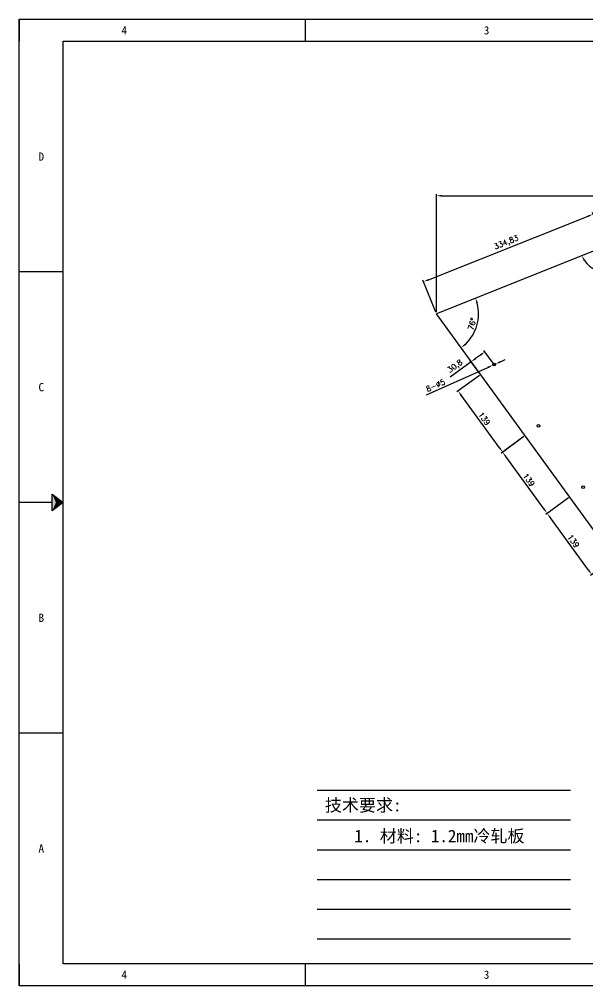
# Model space of a CAD drawing. Header units: millimetres. Extents: x -43476 to -13830, y -16942 to 55335.
# Drawn here: x -37565 to -36522, y 24800 to 26572 of the extents above; entities that cross this region are included whole.
import ezdxf
from ezdxf.enums import TextEntityAlignment as Align

# ---------------------------------------------------------------- set-up
doc = ezdxf.new("R2010")
doc.units = ezdxf.units.MM
doc.linetypes.add('DOT', pattern=[0.25, 0, -0.25])
doc.layers.add('dim', color=2, linetype='Continuous', lineweight=9)
doc.layers.add('print', color=30, linetype='Continuous')
doc.styles.add('Dartop', font='')
doc.styles.add('HZ', font='')
doc.styles.get("Standard").update_dxf_attribs({"font": 'txt', "bigfont": 'gbcbig.shx'})
doc.styles.get('Dartop').set_extended_font_data('FangSong_GB2312')
doc.styles.get('HZ').set_extended_font_data('SimSun')
doc.dimstyles.new('2-small', dxfattribs={"dimtxt": 10, "dimasz": 10, "dimexe": 3, "dimexo": 3, "dimgap": 4, "dimtad": 1, "dimtxsty": 'Standard', "dimcen": 5, "dimadec": 0, "dimazin": 0, "dimtfac": 1, "dimtmove": 0, "dimatfit": 3, "dimfxl": 0, "dimarcsym": 0})

# ---------------------------------------------------------------- blocks, each defined once
blk = doc.blocks.new('*U3')
at = {"color": 254, "linetype": 'Continuous', "extrusion": (0, 0, -1)}
for points in [[(-0.833, 11), (-0.75, 10.812), (-0.75, 11.188)], [(-0.833, 11), (-0.75, 11.188), (-1, 11)], [(-0.833, 11), (-1, 11), (-0.75, 10.812)]]:
    blk.add_solid(points, dxfattribs=at)
blk = doc.blocks.new('*D341')
at = {"layer": 'Defpoints', "color": 0}
for p in [(-36735.4, 25944.2), (-36693.4, 25938.9), (-36718.4, 25920.8)]:
    blk.add_point(p, dxfattribs=at)
at = {"layer": 'dim', "color": 0, "lineweight": -2}
for p, q in [((-36718.6, 25956.4), (-36727.3, 25950.1)), ((-36695.2, 25941.3), (-36712.3, 25964.8)), ((-36735.4, 25944.2), (-36774.2, 25916)), ((-36720.1, 25923.2), (-36737.2, 25946.6))]:
    blk.add_line(p, q, dxfattribs=at)
at = {"layer": 'dim', "color": 0}
for points in [[(-36719.6, 25957.8), (-36717.6, 25955.1), (-36710.5, 25962.3)], [(-36728.3, 25951.4), (-36726.3, 25948.7), (-36735.4, 25944.2)]]:
    blk.add_solid(points, dxfattribs=at)
at = {"layer": 'dim', "color": 0, "insert": (-36764.6, 25935.1), "char_height": 10, "attachment_point": 5, "rotation": 36.0112}
blk.add_mtext('30,8', dxfattribs=at)
blk = doc.blocks.new('*D338')
at = {"layer": 'Defpoints', "color": 0}
for p in [(-36554.4, 25696.2), (-36596, 25666), (-36472.6, 25583.9)]:
    blk.add_point(p, dxfattribs=at)
at = {"layer": 'dim', "color": 0, "lineweight": -2}
for p, q in [((-36556.8, 25694.5), (-36598.4, 25664.2)), ((-36520, 25561.7), (-36590.1, 25657.9)), ((-36475, 25582.1), (-36516.6, 25551.8))]:
    blk.add_line(p, q, dxfattribs=at)
at = {"layer": 'dim', "color": 0}
for points in [[(-36588.7, 25658.9), (-36591.4, 25656.9), (-36596, 25666)], [(-36518.7, 25562.7), (-36521.4, 25560.7), (-36514.1, 25553.6)]]:
    blk.add_solid(points, dxfattribs=at)
at = {"layer": 'dim', "color": 0, "insert": (-36547.8, 25615.1), "char_height": 10, "attachment_point": 5, "rotation": 306.0642}
blk.add_mtext('139', dxfattribs=at)
blk = doc.blocks.new('*D339')
at = {"layer": 'Defpoints', "color": 0}
for p in [(-36636.2, 25808.6), (-36677.8, 25778.3), (-36554.4, 25696.2)]:
    blk.add_point(p, dxfattribs=at)
at = {"layer": 'dim', "color": 0, "lineweight": -2}
for p, q in [((-36638.6, 25806.8), (-36680.2, 25776.6)), ((-36601.8, 25674), (-36671.9, 25770.2)), ((-36556.8, 25694.5), (-36598.4, 25664.2))]:
    blk.add_line(p, q, dxfattribs=at)
at = {"layer": 'dim', "color": 0}
for points in [[(-36670.5, 25771.2), (-36673.2, 25769.3), (-36677.8, 25778.3)], [(-36600.5, 25675), (-36603.2, 25673.1), (-36596, 25666)]]:
    blk.add_solid(points, dxfattribs=at)
at = {"layer": 'dim', "color": 0, "insert": (-36629.6, 25727.4), "char_height": 10, "attachment_point": 5, "rotation": 306.0642}
blk.add_mtext('139', dxfattribs=at)
blk = doc.blocks.new('*D340')
at = {"layer": 'Defpoints', "color": 0}
for p in [(-36718.1, 25920.9), (-36759.6, 25890.7), (-36636.2, 25808.6)]:
    blk.add_point(p, dxfattribs=at)
at = {"layer": 'dim', "color": 0, "lineweight": -2}
for p, q in [((-36720.5, 25919.2), (-36762, 25888.9)), ((-36683.6, 25786.4), (-36753.7, 25882.6)), ((-36638.6, 25806.8), (-36680.1, 25776.6))]:
    blk.add_line(p, q, dxfattribs=at)
at = {"layer": 'dim', "color": 0}
for points in [[(-36752.4, 25883.6), (-36755.1, 25881.6), (-36759.6, 25890.7)], [(-36682.3, 25787.4), (-36685, 25785.4), (-36677.7, 25778.3)]]:
    blk.add_solid(points, dxfattribs=at)
at = {"layer": 'dim', "color": 0, "insert": (-36711.4, 25839.8), "char_height": 10, "attachment_point": 5, "rotation": 306.0903}
blk.add_mtext('139', dxfattribs=at)
blk = doc.blocks.new('*D344')
at = {"layer": 'Defpoints', "color": 0}
for p in [(-36511.7, 26214.9), (-36488.4, 26156.3), (-36799.4, 26032.3)]:
    blk.add_point(p, dxfattribs=at)
at = {"layer": 'dim', "color": 0, "lineweight": -2}
for p, q in [((-36813.5, 26094.7), (-36521, 26211.2)), ((-36489.5, 26159.1), (-36512.8, 26217.7)), ((-36800.5, 26035.1), (-36823.9, 26093.7))]:
    blk.add_line(p, q, dxfattribs=at)
at = {"layer": 'dim', "color": 0}
for points in [[(-36521.6, 26212.7), (-36520.4, 26209.7), (-36511.7, 26214.9)], [(-36814.1, 26096.2), (-36812.9, 26093.1), (-36822.8, 26091)]]:
    blk.add_solid(points, dxfattribs=at)
at = {"layer": 'dim', "color": 0, "insert": (-36670.9, 26162.1), "char_height": 10, "attachment_point": 5, "rotation": 21.7273}
blk.add_mtext('334,83', dxfattribs=at)
blk = doc.blocks.new('*D346')
at = {"layer": 'Defpoints', "color": 0}
for p in [(-36488.4, 26156.3), (-36488.4, 26156.3), (-36107.4, 26156.3), (-36501, 26110.7), (-36799.4, 26032.3)]:
    blk.add_point(p, dxfattribs=at)
at = {"layer": 'dim', "color": 0, "lineweight": -2}
blk.add_arc((-36488.4, 26156.3), 47.4, 213.8498, 347.8776, dxfattribs=at)
at = {"layer": 'dim', "color": 0}
for points in [[(-36443.7, 26146.5), (-36440.4, 26146.2), (-36441, 26156.3)], [(-36529.2, 26129.1), (-36526.2, 26130.7), (-36532.4, 26138.8)]]:
    blk.add_solid(points, dxfattribs=at)
at = {"layer": 'dim', "color": 0, "insert": (-36481.1, 26118.6), "char_height": 10, "attachment_point": 5, "rotation": 10.8637}
blk.add_mtext('158°', dxfattribs=at)
blk = doc.blocks.new('*D348')
at = {"layer": 'Defpoints', "color": 0}
for p in [(-36488.4, 26156.3), (-36799.4, 26032.3), (-36799.4, 26032.3), (-36731.6, 25995.1), (-36389.8, 25468.5)]:
    blk.add_point(p, dxfattribs=at)
at = {"layer": 'dim', "color": 0, "lineweight": -2}
blk.add_arc((-36799.4, 26032.3), 77.4, 313.4124, 14.315, dxfattribs=at)
at = {"layer": 'dim', "color": 0}
for points in [[(-36726.1, 26050.9), (-36722.9, 26052), (-36727.6, 26061)], [(-36745.2, 25974.9), (-36747.3, 25977.4), (-36754, 25969.8)]]:
    blk.add_solid(points, dxfattribs=at)
at = {"layer": 'dim', "color": 0, "insert": (-36733.8, 26013.3), "char_height": 10, "attachment_point": 5, "rotation": 73.8637}
blk.add_mtext('76°', dxfattribs=at)
blk = doc.blocks.new('*D352')
at = {"layer": 'Defpoints', "color": 0}
for p in [(-35796.3, 26248.6), (-36799.4, 26032.3), (-35796.3, 26032.3)]:
    blk.add_point(p, dxfattribs=at)
at = {"layer": 'dim', "color": 0, "lineweight": -2}
for p, q in [((-36799.4, 26035.3), (-36799.4, 26251.6)), ((-36789.4, 26248.6), (-35806.3, 26248.6)), ((-35796.3, 26035.3), (-35796.3, 26251.6))]:
    blk.add_line(p, q, dxfattribs=at)
at = {"layer": 'dim', "color": 0}
for points in [[(-36789.4, 26250.3), (-36789.4, 26246.9), (-36799.4, 26248.6)], [(-35806.3, 26250.3), (-35806.3, 26246.9), (-35796.3, 26248.6)]]:
    blk.add_solid(points, dxfattribs=at)
at = {"layer": 'dim', "color": 0, "insert": (-36297.9, 26258.4), "char_height": 10, "attachment_point": 5}
blk.add_mtext('1003,09', dxfattribs=at)
blk = doc.blocks.new('*D353')
at = {"layer": 'Defpoints', "color": 0}
for p in [(-36695.7, 25937.9), (-36691.2, 25939.9)]:
    blk.add_point(p, dxfattribs=at)
at = {"layer": 'dim', "color": 0, "lineweight": -2}
for p, q in [((-36691.2, 25939.9), (-36695.7, 25937.9)), ((-36682, 25944), (-36672.9, 25948.1)), ((-36817.6, 25883.4), (-36704.9, 25933.8))]:
    blk.add_line(p, q, dxfattribs=at)
at = {"layer": 'dim', "color": 0}
for points in [[(-36705.5, 25935.3), (-36704.2, 25932.2), (-36695.7, 25937.9)], [(-36682.7, 25945.5), (-36681.4, 25942.5), (-36691.2, 25939.9)]]:
    blk.add_solid(points, dxfattribs=at)
at = {"layer": 'dim', "color": 0, "insert": (-36800.9, 25900.7), "char_height": 10, "attachment_point": 5, "rotation": 24.0805}
blk.add_mtext('8-∅5', dxfattribs=at)

msp = doc.modelspace()

# ---------------------------------------------------------------- linework, layer by layer
at = {"color": 0, "linetype": 'DOT'}
for p, q in [((-37564.578, 26572.282), (-35045.406, 26572.282)), ((-37564.578, 24839.896), (-37564.578, 26531.994)), ((-35045.406, 24799.608), (-37564.578, 24799.608))]:
    msp.add_line(p, q, dxfattribs=at)
at = {"color": 0}
for p, q in [((-37564.578, 26572.282), (-37564.578, 26531.994)), ((-37039.665, 26531.994), (-37039.665, 26572.282)), ((-37484.002, 24839.896), (-37484.002, 26531.994)), ((-37484.002, 26531.994), (-35085.694, 26531.994)), ((-37484.002, 26108.97), (-37564.578, 26108.97)), ((-37504.146, 25685.945), (-37564.578, 25685.945)), ((-37484.002, 25262.921), (-37564.578, 25262.921)), ((-37564.578, 24839.896), (-37564.578, 24799.608)), ((-35085.694, 24839.896), (-37484.002, 24839.896)), ((-37039.665, 24799.608), (-37039.665, 24839.896))]:
    msp.add_line(p, q, dxfattribs=at)
for p in [(-36488.377, 26156.287), (-36389.79, 25468.527)]:
    msp.add_line(p, (-36799.421, 26032.336))
msp.add_lwpolyline([(-37484.002, 25685.945), (-37504.146, 25670.837), (-37504.146, 25701.053), (-37484.002, 25685.945)], close=True, dxfattribs=at)
for centre in [(-36693.444, 25938.871), (-36611.742, 25826.418), (-36530.04, 25713.965)]:
    msp.add_circle(centre, 2.5)
at = {"layer": 'Defpoints'}
for p, q in [((-37018.114, 25158.243), (-36553.076, 25158.243)), ((-37018.114, 25103.643), (-36553.076, 25103.643)), ((-37018.114, 25103.643), (-36553.076, 25103.643)), ((-37018.114, 25049.043), (-36553.076, 25049.043)), ((-37018.114, 24994.443), (-36553.076, 24994.443)), ((-37018.114, 24939.843), (-36553.076, 24939.843)), ((-37018.114, 24885.243), (-36553.076, 24885.243))]:
    msp.add_line(p, q, dxfattribs=at)
at = {"layer": 'print'}
msp.add_lwpolyline([(-37564.578, 26572.282), (-35005.118, 26572.282), (-35005.118, 24799.608), (-37564.578, 24799.608)], close=True, dxfattribs=at)

# ---------------------------------------------------------------- block references
at = {"color": 0, "linetype": 'Continuous', "xscale": 80.57610619627711, "yscale": 80.57610619687368, "zscale": 80.57610619687446}
msp.add_blockref('*U3', (-37564.578, 24799.608), dxfattribs=at)

# ---------------------------------------------------------------- texts
at = {"color": 0, "style": 'Dartop'}
for s, p in [('4', (-37372.041, 26552.138)), ('3', (-36707.288, 26552.138)), ('D', (-37524.29, 26320.482)), ('C', (-37524.29, 25897.458)), ('B', (-37524.29, 25474.433)), ('A', (-37524.29, 25051.408)), ('4', (-37372.041, 24819.752)), ('3', (-36707.288, 24819.752))]:
    msp.add_text(s, height=15.108, dxfattribs=at).set_placement(p, align=Align.MIDDLE_CENTER)
at = {"style": 'HZ'}
for s, p in [('技术要求:', (-36933.66, 25130.687)), ('1. 材料: 1.2mm冷轧板', (-36793.792, 25074.201))]:
    msp.add_text(s, height=22.932, dxfattribs=at).set_placement(p, align=Align.MIDDLE_CENTER)

# ---------------------------------------------------------------- dimensions: what is measured, and where the dimension line sits
at = {"layer": 'dim'}
dim = msp.add_linear_dim(base=(-35796.334, 26248.616), p1=(-36799.421, 26032.336), p2=(-35796.334, 26032.336), dimstyle='2-small', override={"dimpost": '\\X'}, dxfattribs=at)
dim.commit()
dim.dimension.update_dxf_attribs({"geometry": '*D352', "text_midpoint": (-36297.877, 26258.45)})
for p1, p2, distance, picture, middle in [((-36799.421, 26032.336), (-36488.377, 26156.287), 63.098, '*D344', (-36670.898, 26162.062)), ((-36693.444, 25938.871), (-36718.358, 25920.763), -28.993, '*D341', (-36764.644, 25935.119)), ((-36636.211, 25808.598), (-36718.091, 25920.923), 51.361, '*D340', (-36711.383, 25839.807)), ((-36554.383, 25696.236), (-36636.211, 25808.598), 51.426, '*D339', (-36629.592, 25727.441)), ((-36472.555, 25583.874), (-36554.383, 25696.236), 51.426, '*D338', (-36547.764, 25615.079))]:
    dim = msp.add_aligned_dim(p1=p1, p2=p2, distance=distance, dimstyle='2-small', override={"dimpost": '\\X'}, dxfattribs=at)
    dim.commit()
    dim.dimension.update_dxf_attribs({"geometry": picture, "text_midpoint": middle})
for base, line1, line2, picture, middle in [((-36501.044, 26110.66), ((-36107.377, 26156.287), (-36488.377, 26156.287)), ((-36488.377, 26156.287), (-36799.421, 26032.336)), '*D346', (-36481.149, 26118.622)), ((-36731.609, 25995.122), ((-36488.377, 26156.287), (-36799.421, 26032.336)), ((-36389.79, 25468.527), (-36799.421, 26032.336)), '*D348', (-36733.762, 26013.34))]:
    dim = msp.add_angular_dim_2l(base=base, line1=line1, line2=line2, dimstyle='2-small', override={"dimpost": '\\X'}, dxfattribs=at)
    dim.commit()
    dim.dimension.update_dxf_attribs({"geometry": picture, "text_midpoint": middle})
dim = msp.add_diameter_dim_2p(p1=(-36691.161, 25939.891), p2=(-36695.726, 25937.851), text='8-<>', dimstyle='2-small', override={"dimpost": '\\X'}, dxfattribs=at)
dim.commit()
dim.dimension.update_dxf_attribs({"geometry": '*D353', "text_midpoint": (-36797.188, 25892.507), "dimtype": 163})

doc.saveas('drawing.dxf')
